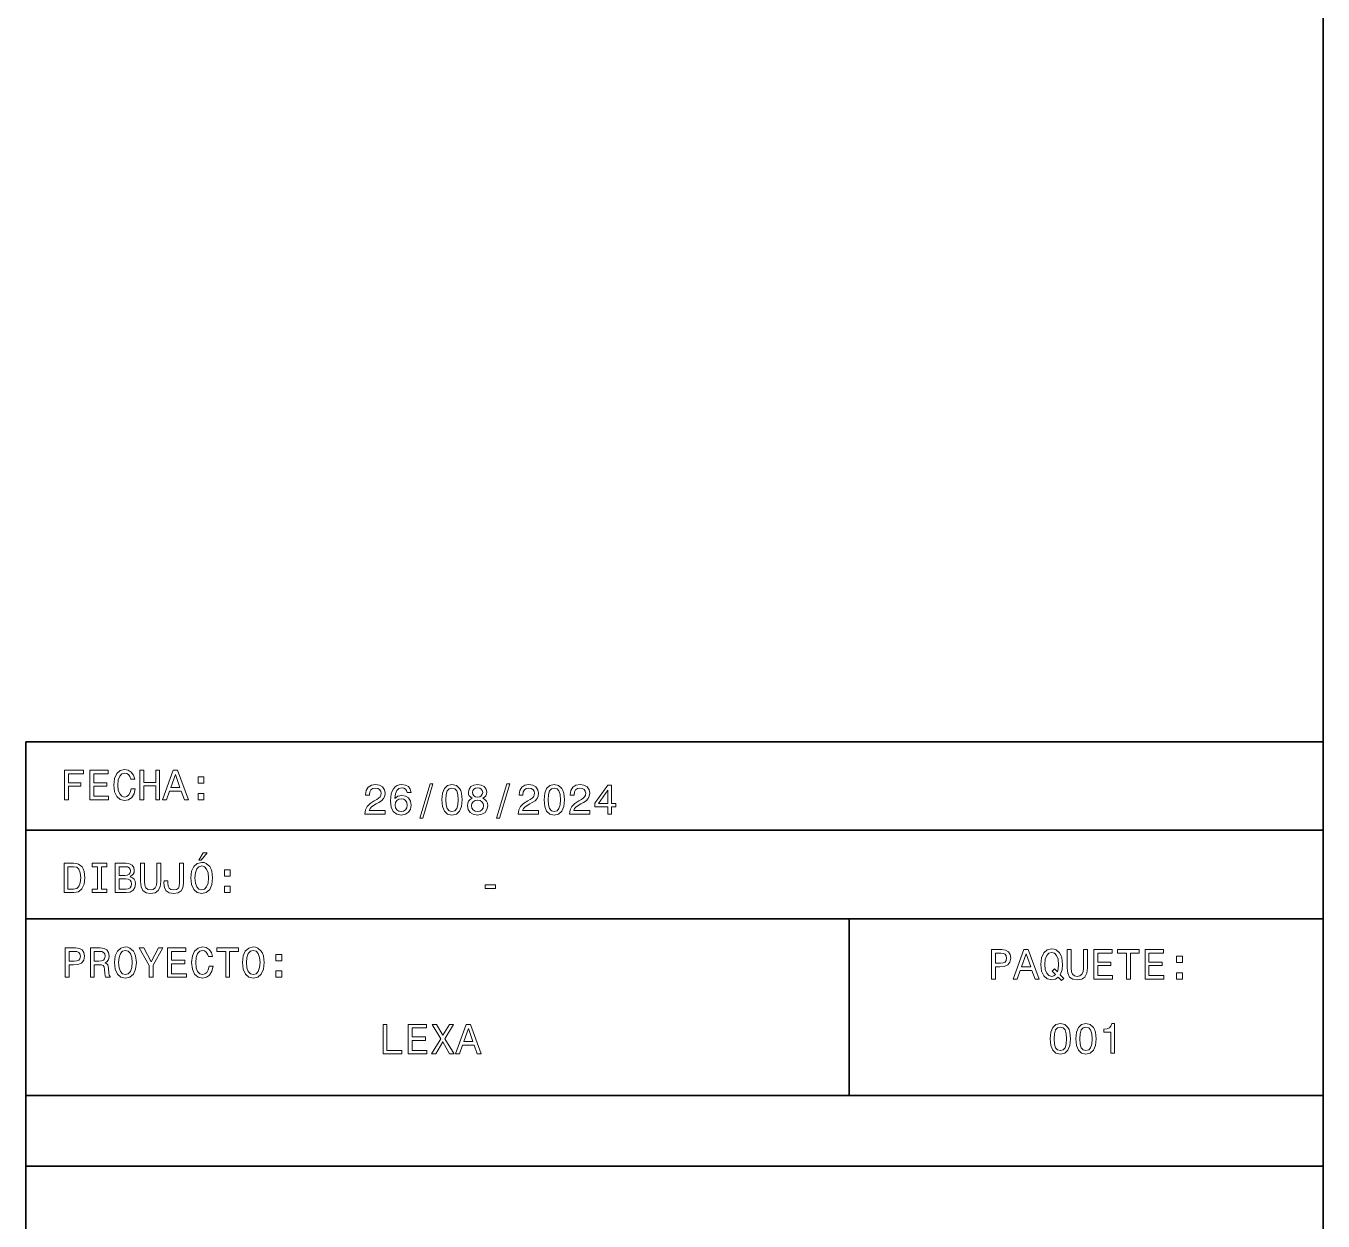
# Model space of a CAD drawing. Extents: x 15 to 1174, y 15 to 826.
# Drawn here: x 954 to 1174, y 217.7 to 420.4 of the extents above; entities that cross this region are included whole.
import ezdxf

# ---------------------------------------------------------------- set-up
doc = ezdxf.new("R2010")
doc.units = 0

msp = doc.modelspace()

# ---------------------------------------------------------------- linework, layer by layer
at = {"color": 7, "lineweight": 35}
for p, q in [((1173.969971, 15), (1173.969971, 825.840027)), ((953.969971, 299), (953.969971, 15)), ((953.969971, 299), (1173.969971, 299)), ((953.969971, 284), (1173.969971, 284)), ((953.969971, 269), (1173.969971, 269)), ((1093.573608, 269), (1093.573608, 239)), ((953.969971, 239), (1173.969971, 239)), ((953.969971, 227), (1173.969971, 227))]:
    msp.add_line(p, q, dxfattribs=at)
at = {"color": 7, "lineweight": 13}
for points in [[(960.497681, 289.162384), (961.167725, 289.162384), (961.167725, 291.460663), (963.271423, 291.460663), (963.271423, 292.058624), (961.167725, 292.058624), (961.167725, 293.55719), (963.75415, 293.55719), (963.75415, 294.162384), (960.497681, 294.162384)], [(964.798828, 289.162384), (967.968872, 289.162384), (967.968872, 289.767578), (965.46167, 289.767578), (965.46167, 291.460663), (967.695068, 291.460663), (967.695068, 292.058624), (965.46167, 292.058624), (965.46167, 293.55719), (967.911194, 293.55719), (967.911194, 294.162384), (964.798828, 294.162384)], [(971.816101, 291.021179), (971.671997, 290.415985), (971.434265, 289.983704), (971.102844, 289.717133), (970.713806, 289.630676), (970.245483, 289.760376), (969.878052, 290.149414), (969.633118, 290.783417), (969.553894, 291.662384), (969.633118, 292.534149), (969.87085, 293.175354), (970.238281, 293.564392), (970.713806, 293.701294), (971.059631, 293.629242), (971.355042, 293.427521), (971.585571, 293.103302), (971.74408, 292.656616), (972.428528, 292.656616), (972.212341, 293.341064), (971.837708, 293.859802), (971.326233, 294.18399), (970.713806, 294.299286), (969.950134, 294.119171), (969.366577, 293.614838), (968.991882, 292.786316), (968.862244, 291.662384), (968.991882, 290.538452), (969.366577, 289.70993), (969.950134, 289.198395), (970.713806, 289.025482), (971.38385, 289.162384), (971.924194, 289.54422), (972.30603, 290.171021), (972.507751, 291.021179)], [(973.314697, 289.162384), (973.98468, 289.162384), (973.98468, 291.511078), (975.98761, 291.511078), (975.98761, 289.162384), (976.650391, 289.162384), (976.650391, 294.162384), (975.98761, 294.162384), (975.98761, 292.123474), (973.98468, 292.123474), (973.98468, 294.162384), (973.314697, 294.162384)], [(977.133118, 289.162384), (977.795959, 289.162384), (978.321899, 290.632111), (980.317566, 290.632111), (980.843506, 289.162384), (981.520752, 289.162384), (979.690735, 294.169586), (978.955872, 294.169586)], [(978.552429, 291.244507), (979.323303, 293.449127), (980.094238, 291.244507)], [(983.163391, 291.957764), (984.157593, 291.957764), (984.157593, 293.03125), (983.163391, 293.03125)], [(1011.459595, 286.724976), (1014.89624, 286.724976), (1014.89624, 287.344574), (1012.180054, 287.344574), (1012.33136, 287.683197), (1012.590759, 287.964172), (1013.390442, 288.475708), (1013.815491, 288.691833), (1014.291016, 289.001648), (1014.629639, 289.361877), (1014.824158, 289.786926), (1014.89624, 290.269653), (1014.773743, 290.874817), (1014.43512, 291.350342), (1013.916382, 291.652924), (1013.246338, 291.760986), (1012.554688, 291.638519), (1012.028748, 291.299896), (1011.690186, 290.759552), (1011.57489, 290.046295), (1011.57489, 289.945435), (1012.23053, 289.945435), (1012.23053, 290.003082), (1012.295349, 290.492981), (1012.489868, 290.85321), (1012.799683, 291.083771), (1013.210327, 291.163025), (1013.628174, 291.090973), (1013.937988, 290.910858), (1014.139709, 290.629883), (1014.211792, 290.276855), (1014.161316, 289.945435), (1014.024475, 289.664459), (1013.793884, 289.419495), (1013.476929, 289.203369), (1013.051819, 288.972809), (1012.345764, 288.526123), (1011.848633, 288.050629), (1011.553284, 287.474243), (1011.459595, 286.746582)], [(1019.283813, 290.377716), (1019.146912, 290.961273), (1018.829956, 291.393555), (1018.340027, 291.667328), (1017.705994, 291.760986), (1017.280945, 291.710571), (1016.913513, 291.573669), (1016.589294, 291.350342), (1016.315491, 291.033325), (1016.099365, 290.637085), (1015.940857, 290.154358), (1015.840027, 289.585205), (1015.811218, 288.944), (1015.926453, 287.920929), (1016.27948, 287.178864), (1016.848633, 286.732178), (1017.62677, 286.580872), (1018.325623, 286.710571), (1018.858765, 287.049194), (1019.20459, 287.582336), (1019.327026, 288.259552), (1019.20459, 288.944), (1018.873169, 289.46994), (1018.361633, 289.801331), (1017.7276, 289.916626), (1017.043213, 289.772522), (1016.531677, 289.361877), (1016.639709, 290.154358), (1016.8703, 290.723541), (1017.223328, 291.062164), (1017.713196, 291.177429), (1018.073425, 291.119781), (1018.347229, 290.968506), (1018.527344, 290.716339), (1018.620972, 290.377716)], [(1020.767944, 286.054932), (1021.265076, 286.054932), (1023.008606, 291.861877), (1022.504272, 291.861877)], [(1024.492798, 289.167328), (1024.60083, 288.036224), (1024.939453, 287.229309), (1025.479736, 286.73938), (1026.229126, 286.580872), (1026.971191, 286.73938), (1027.511475, 287.229309), (1027.842896, 288.036224), (1027.95813, 289.167328), (1027.842896, 290.29126), (1027.706055, 290.737946), (1027.511475, 291.105377), (1026.971191, 291.595306), (1026.229126, 291.760986), (1025.479736, 291.595306), (1024.939453, 291.098175), (1024.60083, 290.29126)], [(1025.184448, 289.167328), (1025.242065, 290.039093), (1025.422119, 290.665894), (1025.746338, 291.033325), (1026.229126, 291.163025), (1026.70459, 291.033325), (1027.028809, 290.665894), (1027.208862, 290.039093), (1027.266479, 289.167328), (1027.208862, 288.288391), (1027.028809, 287.66156), (1026.70459, 287.294128), (1026.229126, 287.171661), (1025.746338, 287.294128), (1025.422119, 287.66156), (1025.242065, 288.288391)], [(1029.672852, 289.419495), (1029.30542, 289.217773), (1029.053223, 288.936798), (1028.894775, 288.583771), (1028.84436, 288.158691), (1028.959595, 287.517487), (1029.291016, 287.020355), (1029.831421, 286.703369), (1030.566284, 286.580872), (1031.293945, 286.703369), (1031.834229, 287.020355), (1032.165649, 287.517487), (1032.288086, 288.158691), (1032.230469, 288.583771), (1032.079224, 288.936798), (1031.819824, 289.217773), (1031.459595, 289.419495), (1031.747803, 289.592407), (1031.949585, 289.83017), (1032.072021, 290.118347), (1032.115234, 290.471375), (1032, 290.98291), (1031.697388, 291.393555), (1031.207397, 291.660126), (1030.566284, 291.760986), (1029.917847, 291.660126), (1029.427856, 291.393555), (1029.118164, 290.98291), (1029.01001, 290.471375), (1029.046021, 290.118347), (1029.168579, 289.83017)], [(1029.694458, 290.413727), (1029.752075, 290.730743), (1029.925049, 290.975708), (1030.198853, 291.126984), (1030.566284, 291.184631), (1030.926514, 291.126984), (1031.200195, 290.975708), (1031.373169, 290.730743), (1031.437988, 290.413727), (1031.373169, 290.089539), (1031.200195, 289.837372), (1030.926514, 289.671661), (1030.566284, 289.621216), (1030.198853, 289.678864), (1029.925049, 289.837372), (1029.752075, 290.089539)], [(1033.779541, 286.054932), (1034.276611, 286.054932), (1036.020142, 291.861877), (1035.515869, 291.861877)], [(1037.482666, 286.724976), (1040.919312, 286.724976), (1040.919312, 287.344574), (1038.203125, 287.344574), (1038.35437, 287.683197), (1038.61377, 287.964172), (1039.413452, 288.475708), (1039.838623, 288.691833), (1040.314087, 289.001648), (1040.65271, 289.361877), (1040.847168, 289.786926), (1040.919312, 290.269653), (1040.796753, 290.874817), (1040.45813, 291.350342), (1039.939453, 291.652924), (1039.269409, 291.760986), (1038.577759, 291.638519), (1038.05188, 291.299896), (1037.713257, 290.759552), (1037.5979, 290.046295), (1037.5979, 289.945435), (1038.25354, 289.945435), (1038.25354, 290.003082), (1038.318359, 290.492981), (1038.512939, 290.85321), (1038.822754, 291.083771), (1039.233398, 291.163025), (1039.651245, 291.090973), (1039.96106, 290.910858), (1040.162842, 290.629883), (1040.234863, 290.276855), (1040.184448, 289.945435), (1040.047485, 289.664459), (1039.817017, 289.419495), (1039.5, 289.203369), (1039.074829, 288.972809), (1038.368774, 288.526123), (1037.871704, 288.050629), (1037.576294, 287.474243), (1037.482666, 286.746582)], [(1041.841431, 289.167328), (1041.949585, 288.036224), (1042.288086, 287.229309), (1042.828491, 286.73938), (1043.577759, 286.580872), (1044.319824, 286.73938), (1044.860229, 287.229309), (1045.19165, 288.036224), (1045.306885, 289.167328), (1045.19165, 290.29126), (1045.054688, 290.737946), (1044.860229, 291.105377), (1044.319824, 291.595306), (1043.577759, 291.760986), (1042.828491, 291.595306), (1042.288086, 291.098175), (1041.949585, 290.29126)], [(1042.533081, 289.167328), (1042.590698, 290.039093), (1042.770874, 290.665894), (1043.095093, 291.033325), (1043.577759, 291.163025), (1044.053223, 291.033325), (1044.377441, 290.665894), (1044.557617, 290.039093), (1044.615234, 289.167328), (1044.557617, 288.288391), (1044.377441, 287.66156), (1044.053223, 287.294128), (1043.577759, 287.171661), (1043.095093, 287.294128), (1042.770874, 287.66156), (1042.590698, 288.288391)], [(1046.156982, 286.724976), (1049.593628, 286.724976), (1049.593628, 287.344574), (1046.877441, 287.344574), (1047.028809, 287.683197), (1047.288086, 287.964172), (1048.087891, 288.475708), (1048.512939, 288.691833), (1048.988403, 289.001648), (1049.327026, 289.361877), (1049.521606, 289.786926), (1049.593628, 290.269653), (1049.471191, 290.874817), (1049.132568, 291.350342), (1048.61377, 291.652924), (1047.943726, 291.760986), (1047.252075, 291.638519), (1046.726196, 291.299896), (1046.387573, 290.759552), (1046.272339, 290.046295), (1046.272339, 289.945435), (1046.927856, 289.945435), (1046.927856, 290.003082), (1046.992798, 290.492981), (1047.187256, 290.85321), (1047.49707, 291.083771), (1047.907715, 291.163025), (1048.325562, 291.090973), (1048.635376, 290.910858), (1048.837158, 290.629883), (1048.90918, 290.276855), (1048.858765, 289.945435), (1048.721924, 289.664459), (1048.491333, 289.419495), (1048.174316, 289.203369), (1047.749268, 288.972809), (1047.043213, 288.526123), (1046.546021, 288.050629), (1046.250732, 287.474243), (1046.156982, 286.746582)], [(1052.648438, 286.724976), (1053.296753, 286.724976), (1053.296753, 287.964172), (1054.01001, 287.964172), (1054.01001, 288.540527), (1053.296753, 288.540527), (1053.296753, 291.616913), (1052.641113, 291.616913), (1050.450928, 288.598175), (1050.450928, 287.964172), (1052.648438, 287.964172)], [(1051.056152, 288.540527), (1052.648438, 290.781158), (1052.648438, 288.540527)], [(983.163391, 289.162384), (984.157593, 289.162384), (984.157593, 290.23587), (983.163391, 290.23587)], [(1018.628174, 288.25235), (1018.54895, 287.798462), (1018.347229, 287.452637), (1018.02301, 287.222107), (1017.619568, 287.150055), (1017.194458, 287.222107), (1016.8703, 287.445435), (1016.661316, 287.79126), (1016.596497, 288.245148), (1016.668518, 288.691833), (1016.8703, 289.030457), (1017.20166, 289.246582), (1017.648376, 289.325836), (1018.037415, 289.246582), (1018.347229, 289.037659), (1018.54895, 288.699036)], [(1029.536011, 288.173096), (1029.60083, 288.554932), (1029.809814, 288.84314), (1030.133911, 289.030457), (1030.566284, 289.095306), (1030.991333, 289.030457), (1031.315552, 288.84314), (1031.524414, 288.554932), (1031.596558, 288.173096), (1031.524414, 287.762451), (1031.315552, 287.452637), (1030.991333, 287.250916), (1030.566284, 287.186066), (1030.133911, 287.250916), (1029.809814, 287.452637), (1029.60083, 287.762451)], [(983.287292, 278.939911), (983.712341, 278.939911), (984.713806, 280.164703), (984.007751, 280.164703)], [(962.091309, 278.413971), (960.427063, 278.413971), (960.427063, 273.413971), (962.091309, 273.413971), (962.876587, 273.572479), (963.460205, 274.055176), (963.820435, 274.840485), (963.950134, 275.913971), (963.834839, 277.009064), (963.690735, 277.441345), (963.489014, 277.78717), (962.905457, 278.255463), (962.523621, 278.370758)], [(962.040894, 277.815979), (962.58844, 277.707916), (962.963074, 277.376495), (963.186401, 276.785736), (963.258484, 275.913971), (963.179199, 275.071045), (962.955872, 274.480255), (962.574036, 274.127228), (962.040894, 274.011963), (961.097107, 274.011963), (961.097107, 277.815979)], [(966.104309, 274.019165), (965.182068, 274.019165), (965.182068, 273.413971), (967.68927, 273.413971), (967.68927, 274.019165), (966.76709, 274.019165), (966.76709, 277.808777), (967.68927, 277.808777), (967.68927, 278.413971), (965.182068, 278.413971), (965.182068, 277.808777), (966.104309, 277.808777)], [(971.673462, 276.115692), (972.177795, 276.533569), (972.307434, 276.814545), (972.350708, 277.16037), (972.257019, 277.700714), (971.976013, 278.089752), (971.522156, 278.327515), (970.888123, 278.413971), (969.108582, 278.413971), (969.108582, 273.413971), (970.989014, 273.413971), (971.659058, 273.514832), (972.156128, 273.810211), (972.465942, 274.278534), (972.574036, 274.912537), (972.509155, 275.337616), (972.336243, 275.690613), (972.055298, 275.949982)], [(970.751282, 276.33905), (969.771423, 276.33905), (969.771423, 277.815979), (970.808899, 277.815979), (971.197937, 277.772766), (971.471741, 277.643066), (971.637451, 277.419739), (971.695068, 277.088318), (971.630249, 276.756897), (971.457336, 276.526367), (971.161926, 276.382263)], [(973.388123, 275.315979), (973.489014, 274.415405), (973.80603, 273.7742), (974.339172, 273.406769), (975.110046, 273.277069), (975.873718, 273.406769), (976.40686, 273.7742), (976.723877, 274.408203), (976.83197, 275.315979), (976.83197, 278.413971), (976.161926, 278.413971), (976.161926, 275.279968), (976.097107, 274.667572), (975.902527, 274.228088), (975.571167, 273.968719), (975.110046, 273.882263), (974.634521, 273.968719), (974.303101, 274.228088), (974.108582, 274.66037), (974.050964, 275.279968), (974.050964, 278.413971), (973.388123, 278.413971)], [(980.023621, 275.071045), (979.973145, 274.537903), (979.821838, 274.170441), (979.512085, 273.947113), (979.03656, 273.882263), (978.568237, 273.947113), (978.258484, 274.156036), (978.078369, 274.523468), (978.027893, 275.05661), (978.042297, 275.41684), (977.393921, 275.41684), (977.379517, 275.049408), (977.465942, 274.249695), (977.761353, 273.694946), (978.272888, 273.385162), (979.029358, 273.277069), (979.778625, 273.385162), (980.290161, 273.694946), (980.585571, 274.242493), (980.679199, 275.042206), (980.679199, 278.413971), (980.023621, 278.413971)], [(981.9328, 275.913971), (982.0625, 274.790039), (982.437134, 273.961517), (983.020691, 273.449982), (983.784424, 273.277069), (984.540894, 273.449982), (985.131653, 273.961517), (985.499084, 274.790039), (985.635986, 275.913971), (985.499084, 277.030701), (985.340576, 277.484589), (985.131653, 277.859222), (984.540894, 278.370758), (984.180664, 278.500427), (983.784424, 278.550873), (983.013489, 278.370758), (982.429932, 277.866425), (982.0625, 277.037903)], [(982.624451, 275.913971), (982.703735, 276.785736), (982.941467, 277.426941), (983.308899, 277.815979), (983.784424, 277.952881), (984.252686, 277.815979), (984.620117, 277.419739), (984.85791, 276.778534), (984.944336, 275.913971), (984.85791, 275.042206), (984.620117, 274.401001), (984.252686, 274.011963), (983.784424, 273.882263), (983.308899, 274.011963), (982.941467, 274.401001), (982.703735, 275.035004)], [(987.624451, 276.209351), (988.618713, 276.209351), (988.618713, 277.282837), (987.624451, 277.282837)], [(970.909729, 274.011963), (969.771423, 274.011963), (969.771423, 275.733856), (970.84491, 275.733856), (971.298828, 275.683411), (971.622986, 275.532135), (971.817566, 275.272766), (971.882385, 274.898132), (971.817566, 274.501862), (971.637451, 274.228088), (971.334839, 274.062378)], [(987.624451, 273.413971), (988.618713, 273.413971), (988.618713, 274.487457), (987.624451, 274.487457)], [(1031.863159, 274.142761), (1033.606689, 274.142761), (1033.606689, 274.711945), (1031.863159, 274.711945)], [(960.648438, 259.061981), (961.311218, 259.061981), (961.311218, 261.172943), (962.046082, 261.172943), (962.788208, 261.208954), (963.378967, 261.461121), (963.760803, 261.951019), (963.890503, 262.621063), (963.789612, 263.240662), (963.501465, 263.69455), (963.02594, 263.968323), (962.377502, 264.061981), (960.648438, 264.061981)], [(964.899109, 259.061981), (965.569153, 259.061981), (965.569153, 261.172943), (966.253601, 261.172943), (966.757935, 261.151306), (967.074951, 261.050446), (967.247864, 260.812714), (967.319885, 260.387634), (967.355896, 259.739227), (967.399109, 259.314148), (967.485596, 259.061981), (968.242065, 259.061981), (968.242065, 259.198883), (968.076355, 259.400604), (968.018738, 259.775238), (967.968323, 260.582153), (967.845825, 261.180145), (967.680115, 261.367462), (967.420776, 261.504333), (967.708923, 261.684448), (967.910645, 261.936615), (968.040344, 262.253632), (968.083557, 262.635468), (967.982727, 263.240662), (967.694519, 263.69455), (967.218994, 263.968323), (966.570618, 264.061981), (964.899109, 264.061981)], [(968.991333, 261.561981), (969.121033, 260.438049), (969.495667, 259.609528), (970.079224, 259.097992), (970.842957, 258.925079), (971.599426, 259.097992), (972.190186, 259.609528), (972.557617, 260.438049), (972.694519, 261.561981), (972.557617, 262.678711), (972.399109, 263.132599), (972.190186, 263.507233), (971.599426, 264.018768), (971.239197, 264.148438), (970.842957, 264.198883), (970.072021, 264.018768), (969.488464, 263.514435), (969.121033, 262.685913)], [(975.554749, 259.061981), (975.554749, 261.086487), (977.197388, 264.069183), (976.44812, 264.069183), (975.216125, 261.698883), (973.969727, 264.069183), (973.170044, 264.069183), (974.884705, 261.043243), (974.884705, 259.061981)], [(978.004333, 259.061981), (981.174377, 259.061981), (981.174377, 259.667175), (978.667175, 259.667175), (978.667175, 261.36026), (980.900574, 261.36026), (980.900574, 261.958221), (978.667175, 261.958221), (978.667175, 263.456787), (981.116699, 263.456787), (981.116699, 264.061981), (978.004333, 264.061981)], [(985.021606, 260.920776), (984.877502, 260.315582), (984.639771, 259.883301), (984.30835, 259.61673), (983.919312, 259.530273), (983.450989, 259.659973), (983.083557, 260.049011), (982.838623, 260.683014), (982.759338, 261.561981), (982.838623, 262.433746), (983.076355, 263.074951), (983.443787, 263.463989), (983.919312, 263.600891), (984.265137, 263.528839), (984.560547, 263.327118), (984.791077, 263.002899), (984.949585, 262.556213), (985.634033, 262.556213), (985.417847, 263.240662), (985.043213, 263.759399), (984.531677, 264.083588), (983.919312, 264.198883), (983.15564, 264.018768), (982.572021, 263.514435), (982.197388, 262.685913), (982.067749, 261.561981), (982.197388, 260.438049), (982.572021, 259.609528), (983.15564, 259.097992), (983.919312, 258.925079), (984.589355, 259.061981), (985.1297, 259.443817), (985.511536, 260.070618), (985.713257, 260.920776)], [(987.860229, 259.061981), (988.523071, 259.061981), (988.523071, 263.456787), (990.036011, 263.456787), (990.036011, 264.061981), (986.340088, 264.061981), (986.340088, 263.456787), (987.860229, 263.456787)], [(990.677246, 261.561981), (990.806885, 260.438049), (991.18158, 259.609528), (991.765137, 259.097992), (992.528809, 258.925079), (993.285278, 259.097992), (993.876099, 259.609528), (994.24353, 260.438049), (994.380371, 261.561981), (994.24353, 262.678711), (994.085022, 263.132599), (993.876099, 263.507233), (993.285278, 264.018768), (992.925049, 264.148438), (992.528809, 264.198883), (991.757935, 264.018768), (991.174377, 263.514435), (990.806885, 262.685913)], [(962.197388, 263.449585), (962.6297, 263.406372), (962.946655, 263.26947), (963.134033, 263.017303), (963.198853, 262.621063), (963.126831, 262.203186), (962.932251, 261.951019), (962.600891, 261.82135), (962.146973, 261.785339), (961.311218, 261.785339), (961.311218, 263.449585)], [(966.383301, 263.449585), (966.822754, 263.406372), (967.132568, 263.26947), (967.327087, 263.017303), (967.391907, 262.621063), (967.319885, 262.203186), (967.125366, 261.951019), (966.793945, 261.82135), (966.340088, 261.785339), (965.569153, 261.785339), (965.569153, 263.449585)], [(969.682983, 261.561981), (969.762268, 262.433746), (970, 263.074951), (970.367432, 263.463989), (970.842957, 263.600891), (971.311218, 263.463989), (971.67865, 263.067749), (971.916443, 262.426544), (972.002869, 261.561981), (971.916443, 260.690216), (971.67865, 260.049011), (971.311218, 259.659973), (970.842957, 259.530273), (970.367432, 259.659973), (970, 260.049011), (969.762268, 260.683014)], [(991.368896, 261.561981), (991.44812, 262.433746), (991.685852, 263.074951), (992.053345, 263.463989), (992.528809, 263.600891), (992.997131, 263.463989), (993.364563, 263.067749), (993.602295, 262.426544), (993.688782, 261.561981), (993.602295, 260.690216), (993.364563, 260.049011), (992.997131, 259.659973), (992.528809, 259.530273), (992.053345, 259.659973), (991.685852, 260.049011), (991.44812, 260.683014)], [(996.368896, 261.857361), (997.363098, 261.857361), (997.363098, 262.930847), (996.368896, 262.930847)], [(1117.751221, 258.74469), (1118.414062, 258.74469), (1118.414062, 260.855652), (1119.148926, 260.855652), (1119.890991, 260.891663), (1120.481689, 261.143829), (1120.863647, 261.633728), (1120.993286, 262.303772), (1120.892456, 262.92337), (1120.604248, 263.377258), (1120.128662, 263.651031), (1119.480347, 263.74469), (1117.751221, 263.74469)], [(1119.300171, 263.132294), (1119.732422, 263.089081), (1120.049438, 262.952179), (1120.236816, 262.700012), (1120.301636, 262.303772), (1120.229614, 261.885895), (1120.035034, 261.633728), (1119.703613, 261.504059), (1119.249756, 261.468018), (1118.414062, 261.468018), (1118.414062, 263.132294)], [(1121.418335, 258.74469), (1122.081177, 258.74469), (1122.607056, 260.214417), (1124.602783, 260.214417), (1125.128662, 258.74469), (1125.805908, 258.74469), (1123.975952, 263.751892), (1123.241089, 263.751892)], [(1122.837646, 260.826813), (1123.608521, 263.031433), (1124.379395, 260.826813)], [(1129.062378, 259.054474), (1129.609985, 258.485321), (1129.991821, 258.867157), (1129.401001, 259.472351), (1129.703613, 260.293671), (1129.797363, 261.24469), (1129.6604, 262.36142), (1129.501953, 262.815308), (1129.292969, 263.189941), (1128.702148, 263.701477), (1128.341919, 263.831146), (1127.945679, 263.881592), (1127.182007, 263.701477), (1126.598511, 263.197144), (1126.223877, 262.368622), (1126.094116, 261.24469), (1126.223877, 260.120758), (1126.591309, 259.292236), (1127.174805, 258.780701), (1127.945679, 258.607788), (1128.57251, 258.723083)], [(1128.608521, 259.515594), (1128.298706, 259.285034), (1127.945679, 259.212982), (1127.477417, 259.342682), (1127.109985, 259.73172), (1126.86499, 260.365723), (1126.785767, 261.24469), (1126.86499, 262.116455), (1127.102783, 262.75766), (1127.470215, 263.146698), (1127.945679, 263.2836), (1128.414062, 263.146698), (1128.781494, 262.750458), (1129.019165, 262.109253), (1129.105713, 261.24469), (1129.040771, 260.495422), (1128.903931, 259.983887), (1128.435669, 260.473785), (1128.046631, 260.106354)], [(1130.561035, 260.646698), (1130.661865, 259.746124), (1130.978882, 259.104919), (1131.511963, 258.737488), (1132.282959, 258.607788), (1133.046631, 258.737488), (1133.579712, 259.104919), (1133.896729, 259.738922), (1134.004761, 260.646698), (1134.004761, 263.74469), (1133.334717, 263.74469), (1133.334717, 260.610687), (1133.269897, 259.998291), (1133.075439, 259.558807), (1132.744019, 259.299438), (1132.282959, 259.212982), (1131.807373, 259.299438), (1131.475952, 259.558807), (1131.281494, 259.991089), (1131.223877, 260.610687), (1131.223877, 263.74469), (1130.561035, 263.74469)], [(1135.107056, 258.74469), (1138.2771, 258.74469), (1138.2771, 259.349884), (1135.769897, 259.349884), (1135.769897, 261.042969), (1138.003418, 261.042969), (1138.003418, 261.64093), (1135.769897, 261.64093), (1135.769897, 263.139496), (1138.219482, 263.139496), (1138.219482, 263.74469), (1135.107056, 263.74469)], [(1140.625854, 258.74469), (1141.288696, 258.74469), (1141.288696, 263.139496), (1142.801636, 263.139496), (1142.801636, 263.74469), (1139.105713, 263.74469), (1139.105713, 263.139496), (1140.625854, 263.139496)], [(1143.781494, 258.74469), (1146.951538, 258.74469), (1146.951538, 259.349884), (1144.444336, 259.349884), (1144.444336, 261.042969), (1146.677734, 261.042969), (1146.677734, 261.64093), (1144.444336, 261.64093), (1144.444336, 263.139496), (1146.893799, 263.139496), (1146.893799, 263.74469), (1143.781494, 263.74469)], [(1149.134521, 261.54007), (1150.128662, 261.54007), (1150.128662, 262.613556), (1149.134521, 262.613556)], [(996.368896, 259.061981), (997.363098, 259.061981), (997.363098, 260.135468), (996.368896, 260.135468)], [(1149.134521, 258.74469), (1150.128662, 258.74469), (1150.128662, 259.818176), (1149.134521, 259.818176)], [(1014.531677, 246.061966), (1017.744934, 246.061966), (1017.744934, 246.66716), (1015.194519, 246.66716), (1015.194519, 251.061966), (1014.531677, 251.061966)], [(1018.81842, 246.061966), (1021.988464, 246.061966), (1021.988464, 246.66716), (1019.481262, 246.66716), (1019.481262, 248.360229), (1021.714661, 248.360229), (1021.714661, 248.958221), (1019.481262, 248.958221), (1019.481262, 250.456772), (1021.930786, 250.456772), (1021.930786, 251.061966), (1018.81842, 251.061966)], [(1022.759338, 246.061966), (1023.515808, 246.061966), (1024.661377, 248.086456), (1025.828491, 246.061966), (1026.592163, 246.061966), (1025.028809, 248.634018), (1026.512939, 251.069168), (1025.785278, 251.069168), (1024.682983, 249.21759), (1023.602295, 251.069168), (1022.845825, 251.069168), (1024.322754, 248.626801)], [(1026.815552, 246.061966), (1027.478394, 246.061966), (1028.004272, 247.531708), (1030, 247.531708), (1030.525879, 246.061966), (1031.203125, 246.061966), (1029.373169, 251.069168), (1028.638306, 251.069168)], [(1127.67981, 248.618744), (1127.787964, 247.48761), (1128.126465, 246.680695), (1128.66687, 246.190781), (1129.416138, 246.032288), (1130.158203, 246.190781), (1130.698608, 246.680695), (1131.030029, 247.48761), (1131.145264, 248.618744), (1131.030029, 249.742661), (1130.893066, 250.189346), (1130.698608, 250.556778), (1130.158203, 251.046692), (1129.416138, 251.212402), (1128.66687, 251.046692), (1128.126465, 250.549576), (1127.787964, 249.742661)], [(1132.016968, 248.618744), (1132.125122, 247.48761), (1132.463745, 246.680695), (1133.004028, 246.190781), (1133.753296, 246.032288), (1134.495361, 246.190781), (1135.035767, 246.680695), (1135.367188, 247.48761), (1135.482422, 248.618744), (1135.367188, 249.742661), (1135.230225, 250.189346), (1135.035767, 250.556778), (1134.495361, 251.046692), (1133.753296, 251.212402), (1133.004028, 251.046692), (1132.463745, 250.549576), (1132.125122, 249.742661)], [(1137.960815, 246.176376), (1138.616455, 246.176376), (1138.616455, 251.212402), (1138.126465, 251.212402), (1137.996826, 250.772919), (1137.737427, 250.477524), (1137.341187, 250.304611), (1136.793701, 250.246979), (1136.793701, 249.735458), (1137.960815, 249.735458)], [(1028.234863, 248.144104), (1029.005737, 250.348709), (1029.776611, 248.144104)], [(1128.37146, 248.618744), (1128.429077, 249.490494), (1128.609253, 250.117294), (1128.933472, 250.484741), (1129.416138, 250.61441), (1129.891602, 250.484741), (1130.21582, 250.117294), (1130.395996, 249.490494), (1130.453613, 248.618744), (1130.395996, 247.739777), (1130.21582, 247.112976), (1129.891602, 246.745544), (1129.416138, 246.623062), (1128.933472, 246.745544), (1128.609253, 247.112976), (1128.429077, 247.739777)], [(1132.708618, 248.618744), (1132.766235, 249.490494), (1132.946411, 250.117294), (1133.27063, 250.484741), (1133.753296, 250.61441), (1134.228882, 250.484741), (1134.552979, 250.117294), (1134.733154, 249.490494), (1134.790771, 248.618744), (1134.733154, 247.739777), (1134.552979, 247.112976), (1134.228882, 246.745544), (1133.753296, 246.623062), (1133.27063, 246.745544), (1132.946411, 247.112976), (1132.766235, 247.739777)]]:
    msp.add_lwpolyline(points, close=True, dxfattribs=at)

doc.saveas('drawing.dxf')
